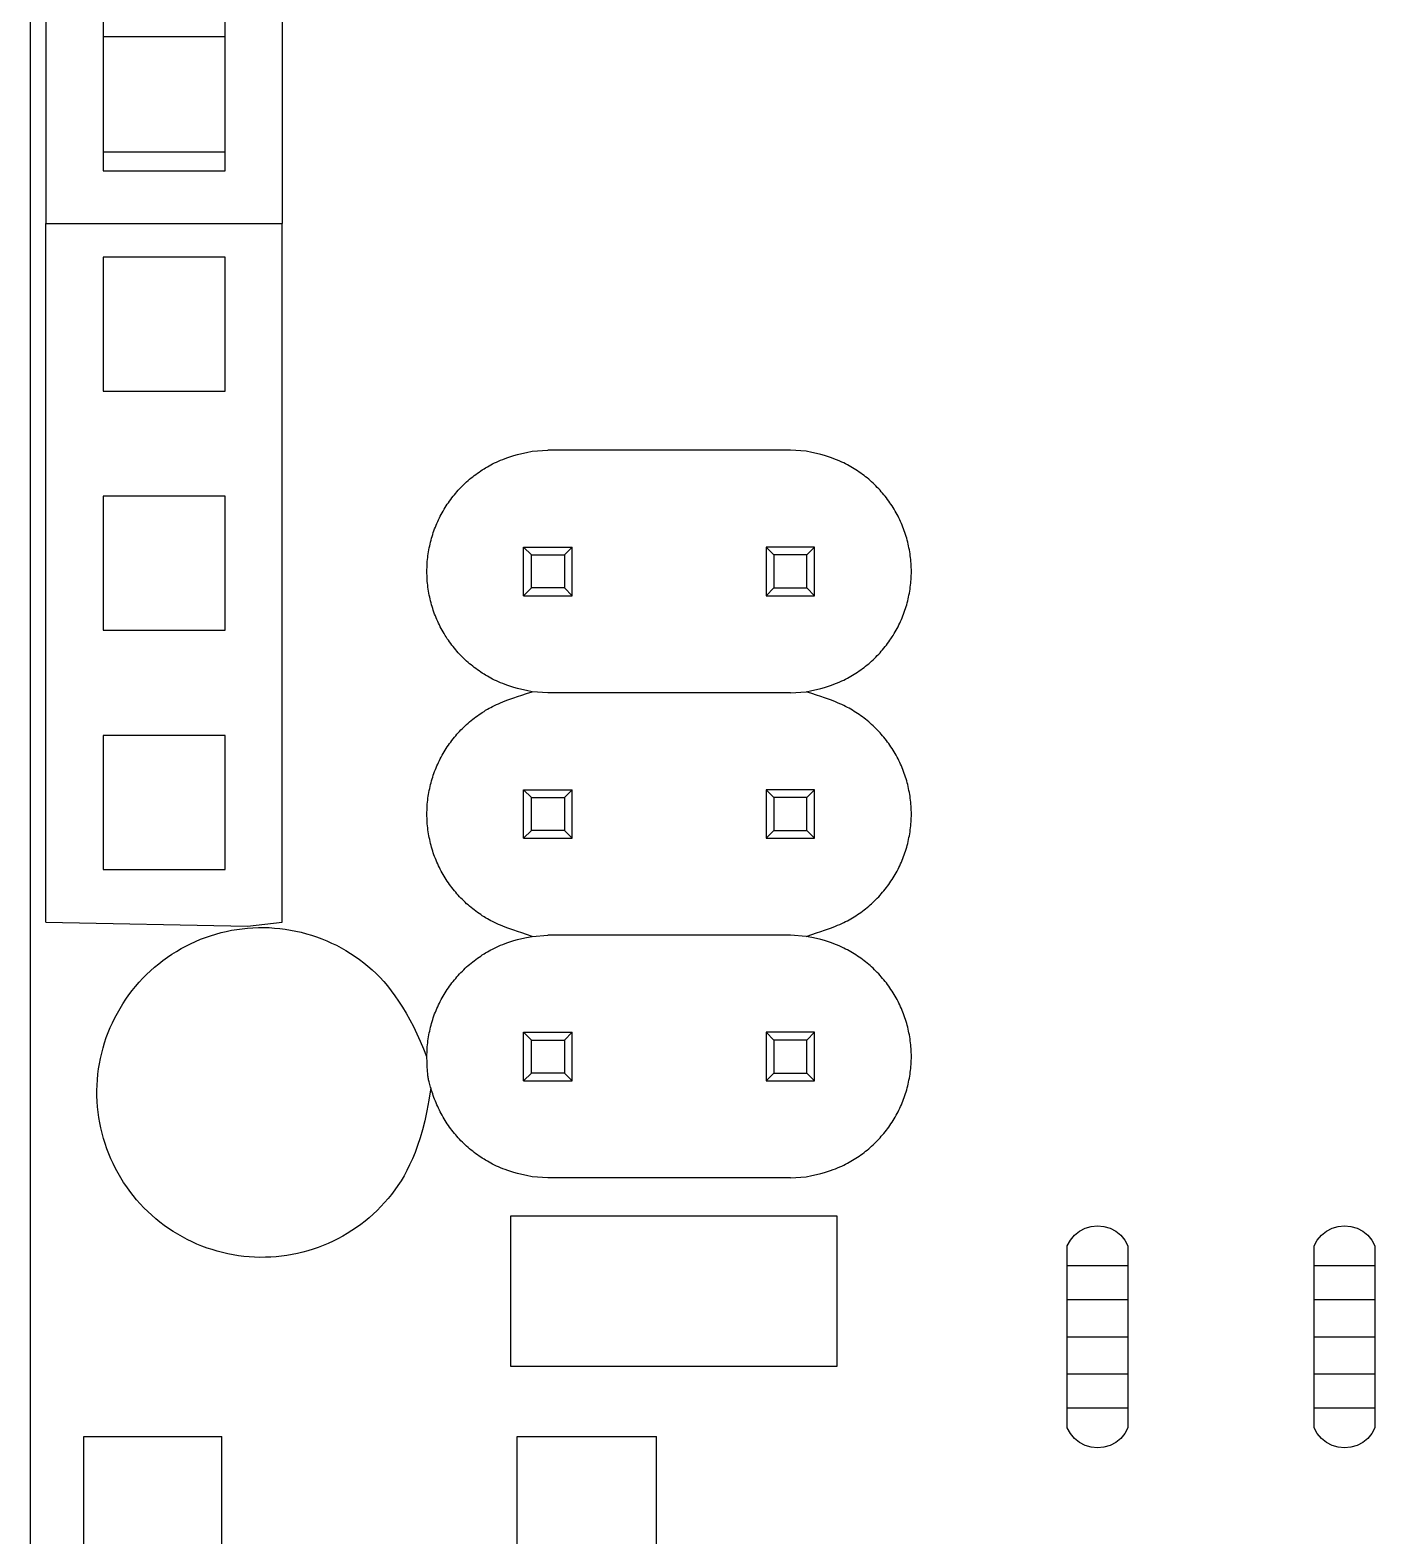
# Model space of a CAD drawing. Header units: millimetres. Extents: x 17.2 to 70.5, y -0.8 to 78.5.
# Drawn here: x 17.25 to 31.33, y 15.81 to 31.58 of the extents above; entities that cross this region are included whole.
import ezdxf

# ---------------------------------------------------------------- set-up
doc = ezdxf.new("R2010")
doc.units = ezdxf.units.MM
doc.layers.add('Edges', color=7, linetype='Continuous')

# ---------------------------------------------------------------- blocks, each defined once
blk = doc.blocks.new('Arduino Uno pl')
at = {"layer": 'Edges'}
for p, q in [((-31.18, 39.648), (-31.18, -26.106)), ((-31.014, 11.007), (-31.014, -1.713)), ((-28.541, 11.007), (-28.541, -1.713)), ((-30.415, 0.438), (-30.415, 0.24)), ((-29.139, 0.24), (-29.139, 0.438)), ((-29.139, 0.24), (-30.415, 0.24)), ((-30.415, 0.24), (-30.415, -0.965)), ((-29.139, -0.965), (-29.139, 0.24)), ((-30.415, -0.965), (-29.139, -0.965)), ((-30.415, -0.965), (-30.415, -1.162)), ((-29.139, -1.162), (-29.139, -0.965)), ((-30.415, -1.162), (-29.139, -1.162)), ((-31.014, -1.713), (-28.541, -1.713)), ((-31.014, -9.029), (-31.014, -1.713)), ((-28.541, -9.029), (-28.541, -1.713)), ((-29.139, -2.067), (-30.415, -2.067)), ((-30.415, -2.067), (-30.415, -3.469)), ((-29.139, -3.469), (-29.139, -2.067)), ((-30.415, -3.469), (-29.139, -3.469)), ((-25.924, -4.099), (-25.759, -4.088)), ((-23.219, -4.088), (-25.759, -4.088)), ((-23.053, -4.099), (-23.219, -4.088)), ((-29.139, -4.571), (-30.415, -4.571)), ((-30.415, -4.571), (-30.415, -5.974)), ((-29.139, -5.974), (-29.139, -4.571)), ((-26.013, -5.104), (-25.931, -5.185)), ((-26.013, -5.612), (-26.013, -5.104)), ((-26.013, -5.104), (-25.505, -5.104)), ((-25.931, -5.531), (-25.931, -5.185)), ((-25.931, -5.185), (-25.586, -5.185)), ((-25.505, -5.104), (-25.586, -5.185)), ((-25.586, -5.185), (-25.586, -5.531)), ((-25.505, -5.612), (-25.505, -5.104)), ((-23.473, -5.104), (-23.391, -5.185)), ((-22.965, -5.104), (-23.473, -5.104)), ((-23.473, -5.104), (-23.473, -5.612)), ((-23.046, -5.185), (-23.391, -5.185)), ((-23.391, -5.185), (-23.391, -5.531)), ((-22.965, -5.104), (-23.046, -5.185)), ((-23.046, -5.531), (-23.046, -5.185)), ((-22.965, -5.612), (-22.965, -5.104)), ((-26.013, -5.612), (-25.931, -5.531)), ((-26.013, -5.612), (-25.505, -5.612)), ((-25.586, -5.531), (-25.931, -5.531)), ((-25.505, -5.612), (-25.586, -5.531)), ((-23.473, -5.612), (-23.391, -5.531)), ((-23.473, -5.612), (-22.965, -5.612)), ((-23.391, -5.531), (-23.046, -5.531)), ((-22.965, -5.612), (-23.046, -5.531)), ((-30.415, -5.974), (-29.139, -5.974)), ((-25.759, -6.628), (-25.924, -6.617)), ((-23.219, -6.628), (-23.053, -6.617)), ((-23.219, -6.628), (-25.759, -6.628)), ((-29.139, -7.076), (-30.415, -7.076)), ((-30.415, -7.076), (-30.415, -8.479)), ((-29.139, -8.479), (-29.139, -7.076)), ((-26.013, -7.644), (-25.931, -7.725)), ((-26.013, -8.152), (-26.013, -7.644)), ((-26.013, -7.644), (-25.505, -7.644)), ((-25.931, -8.071), (-25.931, -7.725)), ((-25.931, -7.725), (-25.586, -7.725)), ((-25.505, -7.644), (-25.586, -7.725)), ((-25.586, -7.725), (-25.586, -8.071)), ((-25.505, -8.152), (-25.505, -7.644)), ((-23.473, -7.644), (-23.391, -7.725)), ((-22.965, -7.644), (-23.473, -7.644)), ((-23.473, -7.644), (-23.473, -8.152)), ((-23.046, -7.725), (-23.391, -7.725)), ((-23.391, -7.725), (-23.391, -8.071)), ((-22.965, -7.644), (-23.046, -7.725)), ((-23.046, -8.071), (-23.046, -7.725)), ((-22.965, -8.152), (-22.965, -7.644)), ((-26.013, -8.152), (-25.931, -8.071)), ((-26.013, -8.152), (-25.505, -8.152)), ((-25.586, -8.071), (-25.931, -8.071)), ((-25.505, -8.152), (-25.586, -8.071)), ((-23.473, -8.152), (-23.391, -8.071)), ((-23.473, -8.152), (-22.965, -8.152)), ((-23.391, -8.071), (-23.046, -8.071)), ((-22.965, -8.152), (-23.046, -8.071)), ((-30.415, -8.479), (-29.139, -8.479)), ((-31.014, -9.029), (-28.905, -9.073)), ((-28.905, -9.073), (-28.541, -9.029)), ((-25.924, -9.179), (-25.759, -9.168)), ((-23.219, -9.168), (-25.759, -9.168)), ((-23.053, -9.179), (-23.219, -9.168)), ((-26.013, -10.184), (-25.931, -10.265)), ((-26.013, -10.692), (-26.013, -10.184)), ((-26.013, -10.184), (-25.505, -10.184)), ((-25.505, -10.184), (-25.586, -10.265)), ((-25.505, -10.692), (-25.505, -10.184)), ((-23.473, -10.184), (-23.391, -10.265)), ((-22.965, -10.184), (-23.473, -10.184)), ((-23.473, -10.184), (-23.473, -10.692)), ((-22.965, -10.184), (-23.046, -10.265)), ((-22.965, -10.692), (-22.965, -10.184)), ((-25.931, -10.611), (-25.931, -10.265)), ((-25.931, -10.265), (-25.586, -10.265)), ((-25.586, -10.265), (-25.586, -10.611)), ((-23.046, -10.265), (-23.391, -10.265)), ((-23.391, -10.265), (-23.391, -10.611)), ((-23.046, -10.611), (-23.046, -10.265)), ((-26.013, -10.692), (-25.931, -10.611)), ((-26.013, -10.692), (-25.505, -10.692)), ((-25.586, -10.611), (-25.931, -10.611)), ((-25.505, -10.692), (-25.586, -10.611)), ((-23.473, -10.692), (-23.391, -10.611)), ((-23.473, -10.692), (-22.965, -10.692)), ((-23.391, -10.611), (-23.046, -10.611)), ((-22.965, -10.692), (-23.046, -10.611)), ((-25.759, -11.708), (-25.924, -11.697)), ((-23.219, -11.708), (-25.759, -11.708)), ((-23.219, -11.708), (-23.053, -11.697)), ((-26.145, -12.106), (-22.733, -12.106)), ((-26.145, -13.683), (-26.145, -12.106)), ((-22.733, -12.106), (-22.733, -13.683)), ((-20.244, -12.309), (-20.192, -12.267)), ((-20.192, -12.267), (-20.132, -12.236)), ((-20.132, -12.236), (-20.068, -12.217)), ((-20.068, -12.217), (-20.002, -12.21)), ((-20.002, -12.21), (-19.935, -12.217)), ((-19.935, -12.217), (-19.871, -12.236)), ((-19.871, -12.236), (-19.812, -12.267)), ((-19.812, -12.267), (-19.759, -12.309)), ((-17.658, -12.309), (-17.606, -12.267)), ((-17.606, -12.267), (-17.546, -12.236)), ((-17.546, -12.236), (-17.482, -12.217)), ((-17.482, -12.217), (-17.416, -12.21)), ((-17.416, -12.21), (-17.349, -12.217)), ((-17.349, -12.217), (-17.285, -12.236)), ((-17.285, -12.236), (-17.226, -12.267)), ((-17.226, -12.267), (-17.173, -12.309)), ((-20.319, -12.419), (-20.287, -12.361)), ((-20.319, -12.629), (-20.319, -12.419)), ((-20.287, -12.361), (-20.244, -12.309)), ((-19.759, -12.309), (-19.717, -12.361)), ((-19.717, -12.361), (-19.684, -12.419)), ((-19.684, -12.419), (-19.684, -12.629)), ((-17.733, -12.419), (-17.701, -12.361)), ((-17.733, -12.629), (-17.733, -12.419)), ((-17.701, -12.361), (-17.658, -12.309)), ((-17.173, -12.309), (-17.131, -12.361)), ((-17.131, -12.361), (-17.098, -12.419)), ((-17.098, -12.419), (-17.098, -12.629)), ((-19.684, -12.629), (-20.319, -12.629)), ((-20.319, -12.985), (-20.319, -12.629)), ((-19.684, -12.629), (-19.684, -12.985)), ((-17.098, -12.629), (-17.733, -12.629)), ((-17.733, -12.985), (-17.733, -12.629)), ((-17.098, -12.629), (-17.098, -12.985)), ((-20.319, -13.373), (-20.319, -12.985)), ((-19.684, -12.985), (-20.319, -12.985)), ((-19.684, -12.985), (-19.684, -13.373)), ((-17.733, -13.373), (-17.733, -12.985)), ((-17.098, -12.985), (-17.733, -12.985)), ((-17.098, -12.985), (-17.098, -13.373)), ((-20.319, -13.373), (-19.684, -13.373)), ((-20.319, -13.762), (-20.319, -13.373)), ((-19.684, -13.373), (-19.684, -13.762)), ((-17.733, -13.373), (-17.098, -13.373)), ((-17.733, -13.762), (-17.733, -13.373)), ((-17.098, -13.373), (-17.098, -13.762)), ((-22.733, -13.683), (-26.145, -13.683)), ((-20.319, -14.118), (-20.319, -13.762)), ((-20.319, -13.762), (-19.684, -13.762)), ((-19.684, -13.762), (-19.684, -14.118)), ((-17.733, -14.118), (-17.733, -13.762)), ((-17.733, -13.762), (-17.098, -13.762)), ((-17.098, -13.762), (-17.098, -14.118)), ((-20.319, -14.118), (-19.684, -14.118)), ((-20.319, -14.327), (-20.319, -14.118)), ((-19.684, -14.118), (-19.684, -14.327)), ((-17.733, -14.118), (-17.098, -14.118)), ((-17.733, -14.327), (-17.733, -14.118)), ((-17.098, -14.118), (-17.098, -14.327)), ((-20.287, -14.386), (-20.319, -14.327)), ((-19.684, -14.327), (-19.717, -14.386)), ((-17.701, -14.386), (-17.733, -14.327)), ((-17.098, -14.327), (-17.131, -14.386)), ((-30.618, -14.417), (-29.173, -14.417)), ((-30.618, -15.787), (-30.618, -14.417)), ((-29.173, -15.787), (-29.173, -14.417)), ((-26.081, -14.417), (-24.62, -14.417)), ((-26.081, -15.787), (-26.081, -14.417)), ((-24.62, -15.787), (-24.62, -14.417)), ((-20.244, -14.437), (-20.287, -14.386)), ((-20.192, -14.48), (-20.244, -14.437)), ((-20.132, -14.511), (-20.192, -14.48)), ((-19.812, -14.48), (-19.871, -14.511)), ((-19.759, -14.437), (-19.812, -14.48)), ((-19.717, -14.386), (-19.759, -14.437)), ((-17.658, -14.437), (-17.701, -14.386)), ((-17.606, -14.48), (-17.658, -14.437)), ((-17.546, -14.511), (-17.606, -14.48)), ((-17.226, -14.48), (-17.285, -14.511)), ((-17.173, -14.437), (-17.226, -14.48)), ((-17.131, -14.386), (-17.173, -14.437)), ((-20.068, -14.53), (-20.132, -14.511)), ((-20.002, -14.537), (-20.068, -14.53)), ((-19.935, -14.53), (-20.002, -14.537)), ((-19.871, -14.511), (-19.935, -14.53)), ((-17.482, -14.53), (-17.546, -14.511)), ((-17.416, -14.537), (-17.482, -14.53)), ((-17.349, -14.53), (-17.416, -14.537)), ((-17.285, -14.511), (-17.349, -14.53))]:
    blk.add_line(p, q, dxfattribs=at)
for points in [[(-25.924, -6.617), (-25.982, -6.605), (-26.032, -6.594), (-26.076, -6.583), (-26.114, -6.572), (-26.148, -6.562), (-26.178, -6.552), (-26.205, -6.542), (-26.23, -6.533), (-26.254, -6.523), (-26.276, -6.514), (-26.297, -6.504), (-26.317, -6.495), (-26.337, -6.485), (-26.355, -6.475), (-26.374, -6.465), (-26.392, -6.455), (-26.41, -6.444), (-26.427, -6.434), (-26.445, -6.423), (-26.462, -6.411), (-26.479, -6.4), (-26.496, -6.388), (-26.513, -6.375), (-26.53, -6.363), (-26.546, -6.35), (-26.562, -6.337), (-26.578, -6.324), (-26.594, -6.31), (-26.609, -6.297), (-26.624, -6.282), (-26.639, -6.268), (-26.654, -6.254), (-26.669, -6.239), (-26.683, -6.224), (-26.697, -6.209), (-26.711, -6.193), (-26.724, -6.177), (-26.738, -6.162), (-26.751, -6.145), (-26.763, -6.129), (-26.776, -6.113), (-26.788, -6.096), (-26.8, -6.079), (-26.812, -6.062), (-26.823, -6.044), (-26.834, -6.027), (-26.845, -6.009), (-26.855, -5.991), (-26.866, -5.973), (-26.876, -5.955), (-26.885, -5.937), (-26.894, -5.918), (-26.903, -5.9), (-26.912, -5.881), (-26.921, -5.862), (-26.929, -5.843), (-26.936, -5.824), (-26.944, -5.804), (-26.951, -5.785), (-26.958, -5.765), (-26.964, -5.746), (-26.971, -5.726), (-26.976, -5.706), (-26.982, -5.686), (-26.987, -5.666), (-26.992, -5.646), (-26.996, -5.626), (-27.001, -5.605), (-27.005, -5.585), (-27.008, -5.564), (-27.011, -5.544), (-27.014, -5.523), (-27.017, -5.503), (-27.019, -5.482), (-27.021, -5.462), (-27.022, -5.441), (-27.024, -5.42), (-27.024, -5.4), (-27.025, -5.379), (-27.025, -5.358), (-27.025, -5.337), (-27.024, -5.317), (-27.024, -5.296), (-27.022, -5.275), (-27.021, -5.255), (-27.019, -5.234), (-27.017, -5.213), (-27.014, -5.193), (-27.011, -5.172), (-27.008, -5.152), (-27.005, -5.132), (-27.001, -5.111), (-26.996, -5.091), (-26.992, -5.071), (-26.987, -5.05), (-26.982, -5.03), (-26.976, -5.01), (-26.971, -4.991), (-26.964, -4.971), (-26.958, -4.951), (-26.951, -4.932), (-26.944, -4.912), (-26.936, -4.893), (-26.929, -4.874), (-26.921, -4.855), (-26.912, -4.836), (-26.903, -4.817), (-26.894, -4.798), (-26.885, -4.78), (-26.876, -4.761), (-26.866, -4.743), (-26.855, -4.725), (-26.845, -4.707), (-26.834, -4.689), (-26.823, -4.672), (-26.812, -4.655), (-26.8, -4.638), (-26.788, -4.621), (-26.776, -4.604), (-26.763, -4.587), (-26.751, -4.571), (-26.738, -4.555), (-26.724, -4.539), (-26.711, -4.523), (-26.697, -4.508), (-26.683, -4.493), (-26.669, -4.478), (-26.654, -4.463), (-26.639, -4.448), (-26.624, -4.434), (-26.609, -4.42), (-26.594, -4.406), (-26.578, -4.393), (-26.562, -4.379), (-26.546, -4.366), (-26.53, -4.354), (-26.513, -4.341), (-26.496, -4.329), (-26.479, -4.317), (-26.462, -4.305), (-26.445, -4.294), (-26.427, -4.283), (-26.41, -4.272), (-26.392, -4.261), (-26.374, -4.251), (-26.355, -4.241), (-26.337, -4.232), (-26.317, -4.222), (-26.297, -4.212), (-26.276, -4.203), (-26.254, -4.193), (-26.23, -4.184), (-26.205, -4.174), (-26.178, -4.164), (-26.148, -4.154), (-26.114, -4.144), (-26.076, -4.133), (-26.032, -4.122), (-25.982, -4.111), (-25.924, -4.099)], [(-23.053, -6.617), (-22.996, -6.605), (-22.945, -6.594), (-22.901, -6.583), (-22.863, -6.572), (-22.829, -6.562), (-22.799, -6.552), (-22.772, -6.542), (-22.747, -6.533), (-22.724, -6.523), (-22.702, -6.514), (-22.68, -6.504), (-22.66, -6.495), (-22.641, -6.485), (-22.622, -6.475), (-22.604, -6.465), (-22.585, -6.455), (-22.568, -6.444), (-22.55, -6.434), (-22.532, -6.423), (-22.515, -6.411), (-22.498, -6.4), (-22.481, -6.388), (-22.464, -6.375), (-22.448, -6.363), (-22.431, -6.35), (-22.415, -6.337), (-22.399, -6.324), (-22.384, -6.31), (-22.368, -6.297), (-22.353, -6.282), (-22.338, -6.268), (-22.323, -6.254), (-22.309, -6.239), (-22.294, -6.224), (-22.28, -6.209), (-22.267, -6.193), (-22.253, -6.177), (-22.24, -6.162), (-22.227, -6.145), (-22.214, -6.129), (-22.201, -6.113), (-22.189, -6.096), (-22.177, -6.079), (-22.166, -6.062), (-22.154, -6.044), (-22.143, -6.027), (-22.132, -6.009), (-22.122, -5.991), (-22.112, -5.973), (-22.102, -5.955), (-22.092, -5.937), (-22.083, -5.918), (-22.074, -5.9), (-22.065, -5.881), (-22.057, -5.862), (-22.049, -5.843), (-22.041, -5.824), (-22.033, -5.804), (-22.026, -5.785), (-22.019, -5.765), (-22.013, -5.746), (-22.007, -5.726), (-22.001, -5.706), (-21.995, -5.686), (-21.99, -5.666), (-21.985, -5.646), (-21.981, -5.626), (-21.977, -5.605), (-21.973, -5.585), (-21.969, -5.564), (-21.966, -5.544), (-21.963, -5.523), (-21.961, -5.503), (-21.958, -5.482), (-21.957, -5.462), (-21.955, -5.441), (-21.954, -5.42), (-21.953, -5.4), (-21.952, -5.379), (-21.952, -5.358), (-21.952, -5.337), (-21.953, -5.317), (-21.954, -5.296), (-21.955, -5.275), (-21.957, -5.255), (-21.958, -5.234), (-21.961, -5.213), (-21.963, -5.193), (-21.966, -5.172), (-21.969, -5.152), (-21.973, -5.132), (-21.977, -5.111), (-21.981, -5.091), (-21.985, -5.071), (-21.99, -5.05), (-21.995, -5.03), (-22.001, -5.01), (-22.007, -4.991), (-22.013, -4.971), (-22.019, -4.951), (-22.026, -4.932), (-22.033, -4.912), (-22.041, -4.893), (-22.049, -4.874), (-22.057, -4.855), (-22.065, -4.836), (-22.074, -4.817), (-22.083, -4.798), (-22.092, -4.78), (-22.102, -4.761), (-22.112, -4.743), (-22.122, -4.725), (-22.132, -4.707), (-22.143, -4.689), (-22.154, -4.672), (-22.166, -4.655), (-22.177, -4.638), (-22.189, -4.621), (-22.201, -4.604), (-22.214, -4.587), (-22.227, -4.571), (-22.24, -4.555), (-22.253, -4.539), (-22.267, -4.523), (-22.28, -4.508), (-22.294, -4.493), (-22.309, -4.478), (-22.323, -4.463), (-22.338, -4.448), (-22.353, -4.434), (-22.368, -4.42), (-22.384, -4.406), (-22.399, -4.393), (-22.415, -4.379), (-22.431, -4.366), (-22.448, -4.354), (-22.464, -4.341), (-22.481, -4.329), (-22.498, -4.317), (-22.515, -4.305), (-22.532, -4.294), (-22.55, -4.283), (-22.568, -4.272), (-22.585, -4.261), (-22.604, -4.251), (-22.622, -4.241), (-22.641, -4.232), (-22.66, -4.222), (-22.68, -4.212), (-22.702, -4.203), (-22.724, -4.193), (-22.747, -4.184), (-22.772, -4.174), (-22.799, -4.164), (-22.829, -4.154), (-22.863, -4.144), (-22.901, -4.133), (-22.945, -4.122), (-22.996, -4.111), (-23.053, -4.099)], [(-25.924, -9.179), (-25.982, -9.16), (-26.032, -9.143), (-26.076, -9.128), (-26.114, -9.115), (-26.148, -9.103), (-26.178, -9.092), (-26.205, -9.082), (-26.23, -9.073), (-26.254, -9.063), (-26.276, -9.054), (-26.297, -9.044), (-26.317, -9.035), (-26.337, -9.025), (-26.355, -9.015), (-26.374, -9.005), (-26.392, -8.995), (-26.41, -8.984), (-26.427, -8.974), (-26.445, -8.963), (-26.462, -8.951), (-26.479, -8.94), (-26.496, -8.928), (-26.513, -8.915), (-26.53, -8.903), (-26.546, -8.89), (-26.562, -8.877), (-26.578, -8.864), (-26.594, -8.85), (-26.609, -8.837), (-26.624, -8.822), (-26.639, -8.808), (-26.654, -8.794), (-26.669, -8.779), (-26.683, -8.764), (-26.697, -8.749), (-26.711, -8.733), (-26.724, -8.717), (-26.738, -8.702), (-26.751, -8.685), (-26.763, -8.669), (-26.776, -8.653), (-26.788, -8.636), (-26.8, -8.619), (-26.812, -8.602), (-26.823, -8.584), (-26.834, -8.567), (-26.845, -8.549), (-26.855, -8.531), (-26.866, -8.513), (-26.876, -8.495), (-26.885, -8.477), (-26.894, -8.458), (-26.903, -8.44), (-26.912, -8.421), (-26.921, -8.402), (-26.929, -8.383), (-26.936, -8.364), (-26.944, -8.344), (-26.951, -8.325), (-26.958, -8.305), (-26.964, -8.286), (-26.971, -8.266), (-26.976, -8.246), (-26.982, -8.226), (-26.987, -8.206), (-26.992, -8.186), (-26.996, -8.166), (-27.001, -8.145), (-27.005, -8.125), (-27.008, -8.104), (-27.011, -8.084), (-27.014, -8.063), (-27.017, -8.043), (-27.019, -8.022), (-27.021, -8.002), (-27.022, -7.981), (-27.024, -7.96), (-27.024, -7.94), (-27.025, -7.919), (-27.025, -7.898), (-27.025, -7.877), (-27.024, -7.857), (-27.024, -7.836), (-27.022, -7.815), (-27.021, -7.795), (-27.019, -7.774), (-27.017, -7.753), (-27.014, -7.733), (-27.011, -7.712), (-27.008, -7.692), (-27.005, -7.672), (-27.001, -7.651), (-26.996, -7.631), (-26.992, -7.611), (-26.987, -7.59), (-26.982, -7.57), (-26.976, -7.55), (-26.971, -7.531), (-26.964, -7.511), (-26.958, -7.491), (-26.951, -7.472), (-26.944, -7.452), (-26.936, -7.433), (-26.929, -7.414), (-26.921, -7.395), (-26.912, -7.376), (-26.903, -7.357), (-26.894, -7.338), (-26.885, -7.32), (-26.876, -7.301), (-26.866, -7.283), (-26.855, -7.265), (-26.845, -7.247), (-26.834, -7.229), (-26.823, -7.212), (-26.812, -7.195), (-26.8, -7.178), (-26.788, -7.161), (-26.776, -7.144), (-26.763, -7.127), (-26.751, -7.111), (-26.738, -7.095), (-26.724, -7.079), (-26.711, -7.063), (-26.697, -7.048), (-26.683, -7.033), (-26.669, -7.018), (-26.654, -7.003), (-26.639, -6.988), (-26.624, -6.974), (-26.609, -6.96), (-26.594, -6.946), (-26.578, -6.933), (-26.562, -6.919), (-26.546, -6.906), (-26.53, -6.894), (-26.513, -6.881), (-26.496, -6.869), (-26.479, -6.857), (-26.462, -6.845), (-26.445, -6.834), (-26.427, -6.823), (-26.41, -6.812), (-26.392, -6.801), (-26.374, -6.791), (-26.355, -6.781), (-26.337, -6.772), (-26.317, -6.762), (-26.297, -6.752), (-26.276, -6.743), (-26.254, -6.733), (-26.23, -6.724), (-26.205, -6.714), (-26.178, -6.704), (-26.148, -6.693), (-26.114, -6.681), (-26.076, -6.668), (-26.032, -6.653), (-25.982, -6.636), (-25.924, -6.617)], [(-23.053, -9.179), (-22.996, -9.16), (-22.945, -9.143), (-22.901, -9.128), (-22.863, -9.115), (-22.829, -9.103), (-22.799, -9.092), (-22.772, -9.082), (-22.747, -9.073), (-22.724, -9.063), (-22.702, -9.054), (-22.68, -9.044), (-22.66, -9.035), (-22.641, -9.025), (-22.622, -9.015), (-22.604, -9.005), (-22.585, -8.995), (-22.568, -8.984), (-22.55, -8.974), (-22.532, -8.963), (-22.515, -8.951), (-22.498, -8.94), (-22.481, -8.928), (-22.464, -8.915), (-22.448, -8.903), (-22.431, -8.89), (-22.415, -8.877), (-22.399, -8.864), (-22.384, -8.85), (-22.368, -8.837), (-22.353, -8.822), (-22.338, -8.808), (-22.323, -8.794), (-22.309, -8.779), (-22.294, -8.764), (-22.28, -8.749), (-22.267, -8.733), (-22.253, -8.717), (-22.24, -8.702), (-22.227, -8.685), (-22.214, -8.669), (-22.201, -8.653), (-22.189, -8.636), (-22.177, -8.619), (-22.166, -8.602), (-22.154, -8.584), (-22.143, -8.567), (-22.132, -8.549), (-22.122, -8.531), (-22.112, -8.513), (-22.102, -8.495), (-22.092, -8.477), (-22.083, -8.458), (-22.074, -8.44), (-22.065, -8.421), (-22.057, -8.402), (-22.049, -8.383), (-22.041, -8.364), (-22.033, -8.344), (-22.026, -8.325), (-22.019, -8.305), (-22.013, -8.286), (-22.007, -8.266), (-22.001, -8.246), (-21.995, -8.226), (-21.99, -8.206), (-21.985, -8.186), (-21.981, -8.166), (-21.977, -8.145), (-21.973, -8.125), (-21.969, -8.104), (-21.966, -8.084), (-21.963, -8.063), (-21.961, -8.043), (-21.958, -8.022), (-21.957, -8.002), (-21.955, -7.981), (-21.954, -7.96), (-21.953, -7.94), (-21.952, -7.919), (-21.952, -7.898), (-21.952, -7.877), (-21.953, -7.857), (-21.954, -7.836), (-21.955, -7.815), (-21.957, -7.795), (-21.958, -7.774), (-21.961, -7.753), (-21.963, -7.733), (-21.966, -7.712), (-21.969, -7.692), (-21.973, -7.672), (-21.977, -7.651), (-21.981, -7.631), (-21.985, -7.611), (-21.99, -7.59), (-21.995, -7.57), (-22.001, -7.55), (-22.007, -7.531), (-22.013, -7.511), (-22.019, -7.491), (-22.026, -7.472), (-22.033, -7.452), (-22.041, -7.433), (-22.049, -7.414), (-22.057, -7.395), (-22.065, -7.376), (-22.074, -7.357), (-22.083, -7.338), (-22.092, -7.32), (-22.102, -7.301), (-22.112, -7.283), (-22.122, -7.265), (-22.132, -7.247), (-22.143, -7.229), (-22.154, -7.212), (-22.166, -7.195), (-22.177, -7.178), (-22.189, -7.161), (-22.201, -7.144), (-22.214, -7.127), (-22.227, -7.111), (-22.24, -7.095), (-22.253, -7.079), (-22.267, -7.063), (-22.28, -7.048), (-22.294, -7.033), (-22.309, -7.018), (-22.323, -7.003), (-22.338, -6.988), (-22.353, -6.974), (-22.368, -6.96), (-22.384, -6.946), (-22.399, -6.933), (-22.415, -6.919), (-22.431, -6.906), (-22.448, -6.894), (-22.464, -6.881), (-22.481, -6.869), (-22.498, -6.857), (-22.515, -6.845), (-22.532, -6.834), (-22.55, -6.823), (-22.568, -6.812), (-22.585, -6.801), (-22.604, -6.791), (-22.622, -6.781), (-22.641, -6.772), (-22.66, -6.762), (-22.68, -6.752), (-22.702, -6.743), (-22.724, -6.733), (-22.747, -6.724), (-22.772, -6.714), (-22.799, -6.704), (-22.829, -6.693), (-22.863, -6.681), (-22.901, -6.668), (-22.945, -6.653), (-22.996, -6.636), (-23.053, -6.617)], [(-26.985, -10.767), (-27.004, -10.893), (-27.025, -11.007), (-27.047, -11.11), (-27.071, -11.205), (-27.096, -11.29), (-27.122, -11.369), (-27.149, -11.441), (-27.177, -11.508), (-27.206, -11.571), (-27.235, -11.63), (-27.265, -11.686), (-27.296, -11.738), (-27.328, -11.788), (-27.361, -11.835), (-27.396, -11.881), (-27.431, -11.925), (-27.468, -11.967), (-27.507, -12.009), (-27.547, -12.049), (-27.588, -12.088), (-27.63, -12.125), (-27.673, -12.161), (-27.718, -12.196), (-27.764, -12.229), (-27.811, -12.261), (-27.859, -12.291), (-27.907, -12.319), (-27.957, -12.346), (-28.008, -12.371), (-28.059, -12.395), (-28.111, -12.417), (-28.164, -12.437), (-28.217, -12.455), (-28.271, -12.472), (-28.326, -12.487), (-28.381, -12.5), (-28.436, -12.511), (-28.492, -12.521), (-28.548, -12.528), (-28.604, -12.534), (-28.661, -12.538), (-28.717, -12.54), (-28.774, -12.541), (-28.83, -12.539), (-28.887, -12.536), (-28.943, -12.53), (-28.999, -12.523), (-29.055, -12.514), (-29.11, -12.504), (-29.165, -12.491), (-29.22, -12.477), (-29.274, -12.46), (-29.328, -12.443), (-29.381, -12.423), (-29.433, -12.402), (-29.485, -12.378), (-29.535, -12.354), (-29.585, -12.327), (-29.634, -12.299), (-29.683, -12.27), (-29.73, -12.238), (-29.776, -12.206), (-29.821, -12.172), (-29.865, -12.136), (-29.907, -12.099), (-29.949, -12.06), (-29.989, -12.021), (-30.028, -11.98), (-30.065, -11.937), (-30.101, -11.894), (-30.136, -11.849), (-30.169, -11.803), (-30.201, -11.756), (-30.231, -11.709), (-30.259, -11.66), (-30.286, -11.61), (-30.311, -11.559), (-30.335, -11.508), (-30.357, -11.456), (-30.377, -11.403), (-30.395, -11.35), (-30.412, -11.296), (-30.427, -11.241), (-30.44, -11.186), (-30.451, -11.131), (-30.461, -11.075), (-30.468, -11.019), (-30.474, -10.963), (-30.478, -10.907), (-30.48, -10.85), (-30.481, -10.794), (-30.479, -10.737), (-30.476, -10.681), (-30.47, -10.624), (-30.463, -10.568), (-30.454, -10.513), (-30.444, -10.457), (-30.431, -10.402), (-30.417, -10.347), (-30.4, -10.293), (-30.383, -10.24), (-30.363, -10.187), (-30.342, -10.134), (-30.318, -10.083), (-30.294, -10.032), (-30.267, -9.982), (-30.239, -9.933), (-30.21, -9.885), (-30.178, -9.837), (-30.146, -9.791), (-30.112, -9.746), (-30.076, -9.703), (-30.039, -9.66), (-30, -9.618), (-29.961, -9.578), (-29.92, -9.539), (-29.877, -9.502), (-29.834, -9.466), (-29.789, -9.431), (-29.743, -9.398), (-29.696, -9.366), (-29.649, -9.336), (-29.6, -9.308), (-29.55, -9.281), (-29.5, -9.256), (-29.448, -9.232), (-29.396, -9.21), (-29.343, -9.19), (-29.29, -9.172), (-29.236, -9.155), (-29.181, -9.14), (-29.126, -9.127), (-29.071, -9.116), (-29.015, -9.106), (-28.959, -9.099), (-28.903, -9.093), (-28.847, -9.089), (-28.79, -9.087), (-28.734, -9.087), (-28.677, -9.088), (-28.621, -9.092), (-28.564, -9.097), (-28.508, -9.104), (-28.453, -9.113), (-28.397, -9.124), (-28.342, -9.136), (-28.287, -9.151), (-28.233, -9.167), (-28.18, -9.185), (-28.127, -9.204), (-28.074, -9.226), (-28.023, -9.249), (-27.972, -9.273), (-27.922, -9.3), (-27.873, -9.328), (-27.825, -9.358), (-27.778, -9.389), (-27.731, -9.421), (-27.686, -9.456), (-27.643, -9.491), (-27.6, -9.528), (-27.558, -9.567), (-27.517, -9.608), (-27.477, -9.652), (-27.438, -9.698), (-27.399, -9.748), (-27.36, -9.801), (-27.321, -9.858), (-27.282, -9.919), (-27.243, -9.984), (-27.204, -10.052), (-27.167, -10.124), (-27.13, -10.199), (-27.095, -10.276), (-27.061, -10.356), (-27.029, -10.438)], [(-25.924, -11.697), (-25.982, -11.685), (-26.032, -11.674), (-26.076, -11.663), (-26.114, -11.652), (-26.148, -11.642), (-26.178, -11.632), (-26.205, -11.622), (-26.23, -11.613), (-26.254, -11.603), (-26.276, -11.594), (-26.297, -11.584), (-26.317, -11.575), (-26.337, -11.565), (-26.355, -11.555), (-26.374, -11.545), (-26.392, -11.535), (-26.41, -11.524), (-26.427, -11.514), (-26.445, -11.503), (-26.462, -11.491), (-26.479, -11.48), (-26.496, -11.468), (-26.513, -11.455), (-26.53, -11.443), (-26.546, -11.43), (-26.562, -11.417), (-26.578, -11.404), (-26.594, -11.39), (-26.609, -11.377), (-26.624, -11.362), (-26.639, -11.348), (-26.654, -11.334), (-26.669, -11.319), (-26.683, -11.304), (-26.697, -11.289), (-26.711, -11.273), (-26.724, -11.257), (-26.738, -11.242), (-26.751, -11.225), (-26.763, -11.209), (-26.776, -11.193), (-26.788, -11.176), (-26.8, -11.159), (-26.812, -11.142), (-26.823, -11.124), (-26.834, -11.107), (-26.845, -11.089), (-26.855, -11.071), (-26.866, -11.053), (-26.876, -11.035), (-26.885, -11.017), (-26.894, -10.998), (-26.903, -10.98), (-26.912, -10.961), (-26.921, -10.942), (-26.929, -10.923), (-26.936, -10.904), (-26.944, -10.884), (-26.951, -10.865), (-26.958, -10.846), (-26.964, -10.828), (-26.97, -10.81), (-26.976, -10.792), (-26.981, -10.776), (-26.986, -10.76), (-26.99, -10.745), (-26.995, -10.73), (-26.998, -10.717), (-27.002, -10.704), (-27.005, -10.692), (-27.007, -10.681), (-27.009, -10.67), (-27.011, -10.66), (-27.013, -10.651), (-27.014, -10.641), (-27.015, -10.632), (-27.016, -10.622), (-27.017, -10.611), (-27.018, -10.599), (-27.019, -10.586), (-27.02, -10.571), (-27.021, -10.555), (-27.022, -10.537), (-27.023, -10.519), (-27.024, -10.499), (-27.024, -10.479), (-27.025, -10.459), (-27.025, -10.438), (-27.025, -10.417), (-27.024, -10.397), (-27.024, -10.376), (-27.022, -10.355), (-27.021, -10.335), (-27.019, -10.314), (-27.017, -10.293), (-27.014, -10.273), (-27.011, -10.252), (-27.008, -10.232), (-27.005, -10.212), (-27.001, -10.191), (-26.996, -10.171), (-26.992, -10.151), (-26.987, -10.13), (-26.982, -10.11), (-26.976, -10.09), (-26.971, -10.071), (-26.964, -10.051), (-26.958, -10.031), (-26.951, -10.012), (-26.944, -9.992), (-26.936, -9.973), (-26.929, -9.954), (-26.921, -9.935), (-26.912, -9.916), (-26.903, -9.897), (-26.894, -9.878), (-26.885, -9.86), (-26.876, -9.841), (-26.866, -9.823), (-26.855, -9.805), (-26.845, -9.787), (-26.834, -9.769), (-26.823, -9.752), (-26.812, -9.735), (-26.8, -9.718), (-26.788, -9.701), (-26.776, -9.684), (-26.763, -9.667), (-26.751, -9.651), (-26.738, -9.635), (-26.724, -9.619), (-26.711, -9.603), (-26.697, -9.588), (-26.683, -9.573), (-26.669, -9.558), (-26.654, -9.543), (-26.639, -9.528), (-26.624, -9.514), (-26.609, -9.5), (-26.594, -9.486), (-26.578, -9.473), (-26.562, -9.459), (-26.546, -9.446), (-26.53, -9.434), (-26.513, -9.421), (-26.496, -9.409), (-26.479, -9.397), (-26.462, -9.385), (-26.445, -9.374), (-26.427, -9.363), (-26.41, -9.352), (-26.392, -9.341), (-26.374, -9.331), (-26.355, -9.321), (-26.337, -9.312), (-26.317, -9.302), (-26.297, -9.292), (-26.276, -9.283), (-26.254, -9.273), (-26.23, -9.264), (-26.205, -9.254), (-26.178, -9.244), (-26.148, -9.234), (-26.114, -9.224), (-26.076, -9.213), (-26.032, -9.202), (-25.982, -9.191), (-25.924, -9.179)], [(-23.053, -11.697), (-22.996, -11.685), (-22.945, -11.674), (-22.901, -11.663), (-22.863, -11.652), (-22.829, -11.642), (-22.799, -11.632), (-22.772, -11.622), (-22.747, -11.613), (-22.724, -11.603), (-22.702, -11.594), (-22.68, -11.584), (-22.66, -11.575), (-22.641, -11.565), (-22.622, -11.555), (-22.604, -11.545), (-22.585, -11.535), (-22.568, -11.524), (-22.55, -11.514), (-22.532, -11.503), (-22.515, -11.491), (-22.498, -11.48), (-22.481, -11.468), (-22.464, -11.455), (-22.448, -11.443), (-22.431, -11.43), (-22.415, -11.417), (-22.399, -11.404), (-22.384, -11.39), (-22.368, -11.377), (-22.353, -11.362), (-22.338, -11.348), (-22.323, -11.334), (-22.309, -11.319), (-22.294, -11.304), (-22.28, -11.289), (-22.267, -11.273), (-22.253, -11.257), (-22.24, -11.242), (-22.227, -11.225), (-22.214, -11.209), (-22.201, -11.193), (-22.189, -11.176), (-22.177, -11.159), (-22.166, -11.142), (-22.154, -11.124), (-22.143, -11.107), (-22.132, -11.089), (-22.122, -11.071), (-22.112, -11.053), (-22.102, -11.035), (-22.092, -11.017), (-22.083, -10.998), (-22.074, -10.98), (-22.065, -10.961), (-22.057, -10.942), (-22.049, -10.923), (-22.041, -10.904), (-22.033, -10.884), (-22.026, -10.865), (-22.019, -10.845), (-22.013, -10.826), (-22.007, -10.806), (-22.001, -10.786), (-21.995, -10.766), (-21.99, -10.746), (-21.985, -10.726), (-21.981, -10.706), (-21.977, -10.685), (-21.973, -10.665), (-21.969, -10.644), (-21.966, -10.624), (-21.963, -10.603), (-21.961, -10.583), (-21.958, -10.562), (-21.957, -10.542), (-21.955, -10.521), (-21.954, -10.5), (-21.953, -10.48), (-21.952, -10.459), (-21.952, -10.438), (-21.952, -10.417), (-21.953, -10.397), (-21.954, -10.376), (-21.955, -10.355), (-21.957, -10.335), (-21.958, -10.314), (-21.961, -10.293), (-21.963, -10.273), (-21.966, -10.252), (-21.969, -10.232), (-21.973, -10.212), (-21.977, -10.191), (-21.981, -10.171), (-21.985, -10.151), (-21.99, -10.13), (-21.995, -10.11), (-22.001, -10.09), (-22.007, -10.071), (-22.013, -10.051), (-22.019, -10.031), (-22.026, -10.012), (-22.033, -9.992), (-22.041, -9.973), (-22.049, -9.954), (-22.057, -9.935), (-22.065, -9.916), (-22.074, -9.897), (-22.083, -9.878), (-22.092, -9.86), (-22.102, -9.841), (-22.112, -9.823), (-22.122, -9.805), (-22.132, -9.787), (-22.143, -9.769), (-22.154, -9.752), (-22.166, -9.735), (-22.177, -9.718), (-22.189, -9.701), (-22.201, -9.684), (-22.214, -9.667), (-22.227, -9.651), (-22.24, -9.635), (-22.253, -9.619), (-22.267, -9.603), (-22.28, -9.588), (-22.294, -9.573), (-22.309, -9.558), (-22.323, -9.543), (-22.338, -9.528), (-22.353, -9.514), (-22.368, -9.5), (-22.384, -9.486), (-22.399, -9.473), (-22.415, -9.459), (-22.431, -9.446), (-22.448, -9.434), (-22.464, -9.421), (-22.481, -9.409), (-22.498, -9.397), (-22.515, -9.385), (-22.532, -9.374), (-22.55, -9.363), (-22.568, -9.352), (-22.585, -9.341), (-22.604, -9.331), (-22.622, -9.321), (-22.641, -9.312), (-22.66, -9.302), (-22.68, -9.292), (-22.702, -9.283), (-22.724, -9.273), (-22.747, -9.264), (-22.772, -9.254), (-22.799, -9.244), (-22.829, -9.234), (-22.863, -9.224), (-22.901, -9.213), (-22.945, -9.202), (-22.996, -9.191), (-23.053, -9.179)]]:
    blk.add_lwpolyline(points, dxfattribs=at)

msp = doc.modelspace()

# ---------------------------------------------------------------- block references
msp.add_blockref('Arduino Uno pl', (48.426, 31.266))

doc.saveas('drawing.dxf')
